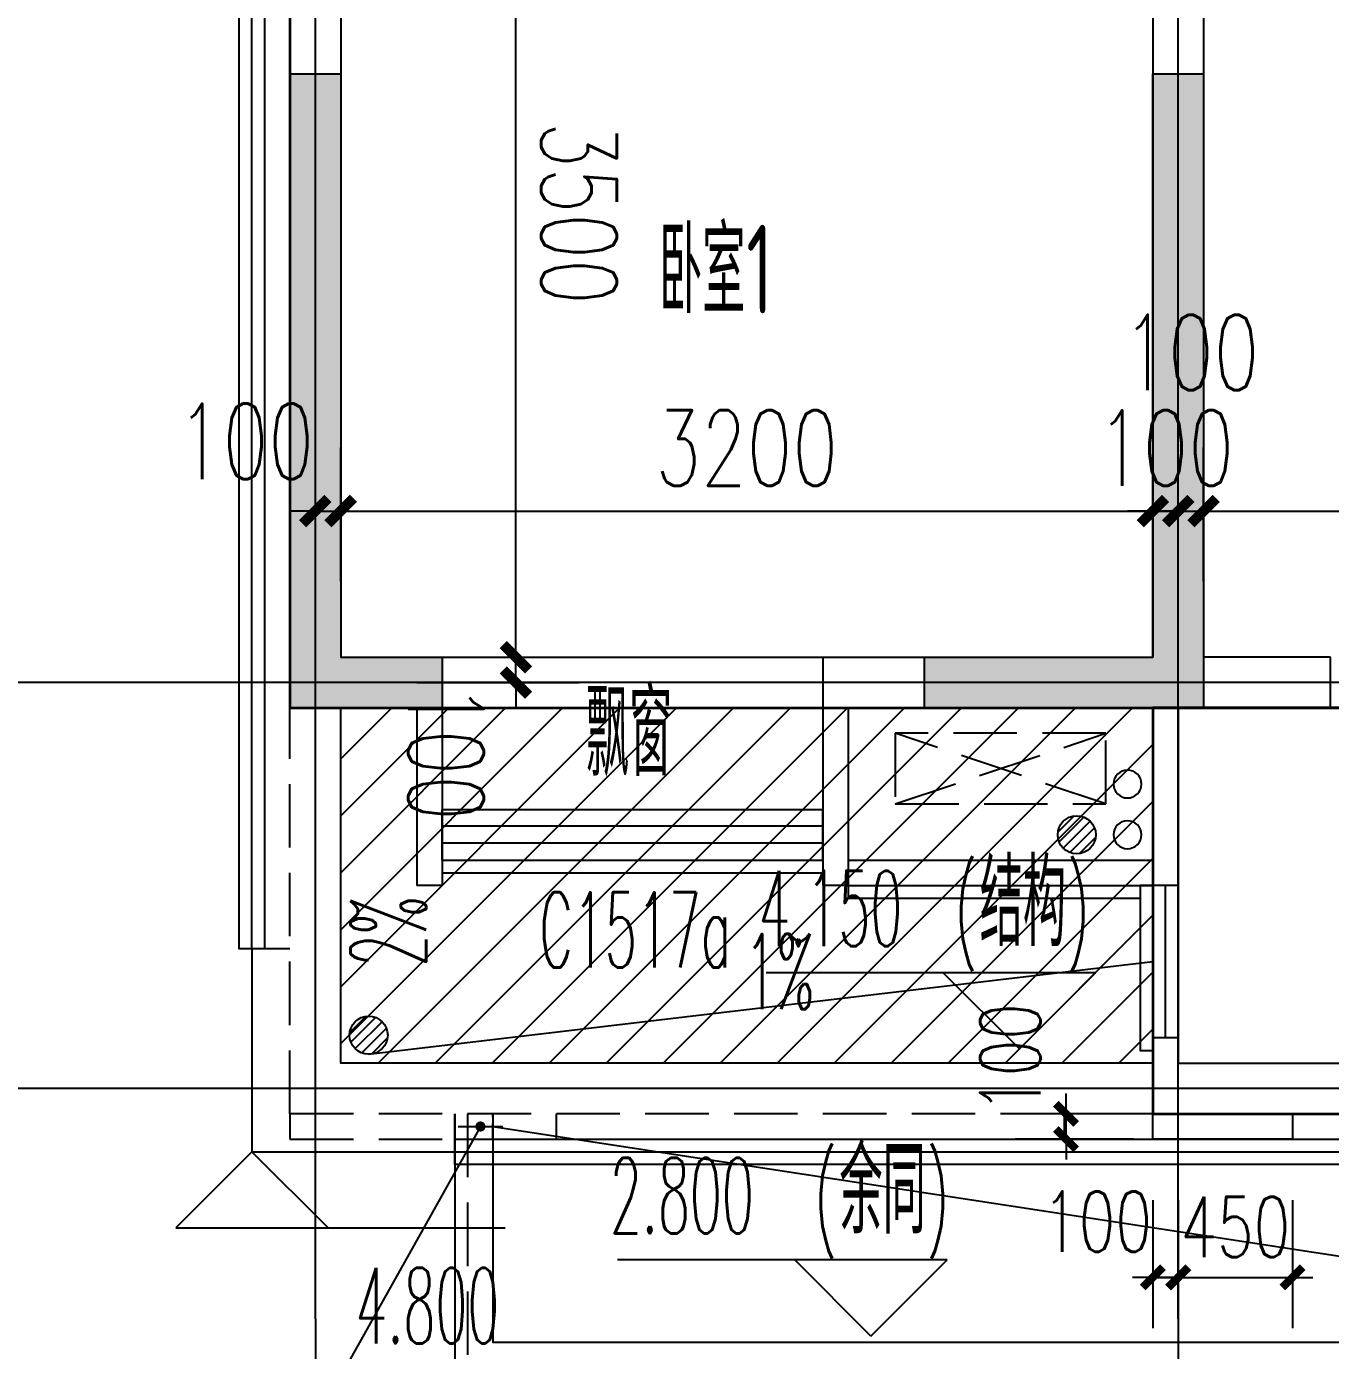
# Model space of a CAD drawing. Extents: x -59851 to 653804, y -249523 to 437614.
# Drawn here: x -45252 to -40114, y 135055 to 140275 of the extents above; entities that cross this region are included whole.
import ezdxf

# ---------------------------------------------------------------- set-up
doc = ezdxf.new("R2010")
doc.units = 0
doc.header["$LTSCALE"] = 1000
doc.header["$MEASUREMENT"] = 0
doc.linetypes.add('DASH', pattern=[0.35, 0.25, -0.1])
for name, color, linetype, lineweight in [('33计一半面积外廓线', 53, 'Continuous', 35), ('33计全面积外廓线', 21, 'Continuous', 35), ('A-第四道尺寸线(线脚尺寸)', 105, 'Continuous', 5)]:
    doc.layers.add(name, color=color, linetype=linetype, lineweight=lineweight)
for name, color, linetype in [('_S-YS(雨水管)', 3, 'Continuous'), ('_S-空调立管', 7, 'Continuous'), ('A-ROOF', 7, 'Continuous'), ('A-外装饰线脚', 7, 'Continuous'), ('A-看线', 105, 'Continuous'), ('A-空调室外机', 5, 'DASH'), ('A-第三道尺寸线', 105, 'Continuous'), ('A-线脚看线', 9, 'Continuous'), ('A-雨棚', 153, 'Continuous'), ('AE-FLOR', 151, 'Continuous'), ('AXIS', 3, 'Continuous'), ('DIM_ELEV', 3, 'Continuous'), ('DIM_LEAD', 3, 'Continuous'), ('DIM_SYMB', 3, 'Continuous'), ('DOTE', 16, 'Continuous'), ('NL', 5, 'Continuous'), ('PUB_HATCH', 8, 'Continuous'), ('PUB_TEXT', 7, 'Continuous'), ('WALL', 2, 'Continuous'), ('WINDOW', 4, 'Continuous'), ('WINDOW_TEXT', 7, 'Continuous'), ('ys', 154, 'Continuous'), ('剪力墙', 6, 'Continuous'), ('栏杆', 142, 'Continuous')]:
    doc.layers.add(name, color=color, linetype=linetype)
doc.layers.add('A-降板区域（给结构）', color=155, linetype='Continuous', plot=False)
doc.styles.add('_TCH_DIM', font='SIMPLEX.shx', dxfattribs={"width": 0.7, "bigfont": 'GBCBIG.shx'})
doc.styles.add('_TCH_DIM_T3', font='SIMPLEX.shx', dxfattribs={"width": 0.705882, "bigfont": 'GBCBIG.shx'})
doc.styles.add('_TCH_WINDOW', font='SIMPLEX.shx', dxfattribs={"width": 0.7, "height": 3.5, "bigfont": 'GBCBIG.shx'})
doc.styles.get("Standard").update_dxf_attribs({"font": 'gbenor.shx', "width": 0.7, "bigfont": 'gbcbig.shx'})
doc.dimstyles.new('_TCH_ARCH&&100', dxfattribs={"dimtxt": 297.5, "dimasz": 100, "dimexe": 250, "dimexo": 300, "dimgap": 100, "dimtad": 1, "dimdec": 0, "dimzin": 0, "dimdsep": 46, "dimtxsty": '_TCH_DIM_T3', "dimblk": 'ARCHTICK', "dimcen": 0.09, "dimclrt": 7, "dimazin": 2, "dimtfac": 1, "dimtdec": 0, "dimtix": 1, "dimtmove": 2, "dimatfit": 3, "dimfxl": 0, "dimtolj": 1, "dimtzin": 0, "dimarcsym": 0})
doc.dimstyles.new('_TCH_ARCH&&80', dxfattribs={"dimtxt": 238, "dimasz": 80, "dimexe": 200, "dimexo": 240, "dimgap": 80, "dimtad": 1, "dimdec": 0, "dimzin": 0, "dimdsep": 46, "dimtxsty": '_TCH_DIM_T3', "dimblk": 'ARCHTICK', "dimcen": 0.09, "dimclrt": 7, "dimazin": 2, "dimtfac": 1, "dimtdec": 0, "dimtix": 1, "dimtmove": 2, "dimatfit": 3, "dimfxl": 0, "dimtolj": 1, "dimtzin": 0, "dimarcsym": 0})

# ---------------------------------------------------------------- blocks, each defined once
blk = doc.blocks.new('zhouxianshouceng0329')
at = {"layer": 'DOTE'}
for p, q in [((-44113.7, 194580), (-44113.7, 218959.5)), ((-40713.7, 194580), (-40713.7, 218959.5)), ((15572.3, 197088.3), (-44988.6, 197088.3)), ((15572.3, 195488.3), (-44988.6, 195488.3))]:
    blk.add_line(p, q, dxfattribs=at)
blk = doc.blocks.new('jgjlq030328')
at = {"layer": 'PUB_HATCH'}
for points in [[(-289935, 8011.9), (-290535, 8011.9), (-290535, 10511.9), (-290335, 10511.9), (-290335, 8211.9), (-289935, 8211.9)], [(-287135, 10511.9), (-286935, 10511.9), (-286935, 8011.9), (-288035, 8011.9), (-288035, 8211.9), (-287135, 8211.9)]]:
    blk.add_hatch(color=256, dxfattribs=at).paths.add_polyline_path(points)
at = {"layer": '剪力墙'}
for points in [[(-289935, 8011.9), (-290535, 8011.9), (-290535, 10511.9), (-290335, 10511.9), (-290335, 8211.9), (-289935, 8211.9)], [(-287135, 10511.9), (-286935, 10511.9), (-286935, 8011.9), (-288035, 8011.9), (-288035, 8211.9), (-287135, 8211.9)]]:
    blk.add_lwpolyline(points, close=True, dxfattribs=at)
blk.add_lwpolyline([(-286935, 8211.9), (-286935, 8211.9)], dxfattribs=at)
blk = doc.blocks.new('ktswaj')
at = {"linetype": 'DASH'}
blk.add_lwpolyline([(15990.1, 179082.6), (15990.1, 178253.3), (16268.4, 178253.3), (16268.4, 179082.6)], close=True, dxfattribs=at)
for points in [[(15990.1, 179082.6), (16268.4, 178253.3)], [(15990.1, 178253.3), (16268.4, 179082.6)]]:
    blk.add_lwpolyline(points, dxfattribs=at)
blk = doc.blocks.new('$TCHSYS$WIN2D')
for p, q in [((-0.5, 0.5), (0.5, 0.5)), ((-0.5, 0.5), (-0.5, -0.5)), ((0.5, 0.5), (0.5, -0.5)), ((0.5, 0.1667), (-0.5, 0.1667)), ((0.5, -0.1667), (-0.5, -0.1667)), ((-0.5, -0.5), (0.5, -0.5))]:
    blk.add_line(p, q)
blk = doc.blocks.new('_ArchTick')
at = {"color": 0, "linetype": 'ByBlock', "const_width": 0.4}
blk.add_lwpolyline([(-0.5, -0.5), (0.5, 0.5)], dxfattribs=at)
blk = doc.blocks.new('*D706')
at = {"layer": 'A-第三道尺寸线', "color": 0, "lineweight": -2, "transparency": 16777216}
for p, q in [((-7770.7, 164234.8), (-7130.7, 164234.8)), ((-7380.7, 160734.8), (-7380.7, 164234.8)), ((-7770.7, 160734.8), (-7130.7, 160734.8))]:
    blk.add_line(p, q, dxfattribs=at)
at = {"layer": 'Defpoints', "color": 0, "transparency": 16777216}
for p in [(-8070.7, 164234.8), (-7380.7, 164234.8), (-8070.7, 160734.8)]:
    blk.add_point(p, dxfattribs=at)
at = {"layer": 'A-第三道尺寸线', "color": 0, "lineweight": -2, "transparency": 16777216, "xscale": 100, "yscale": 100, "zscale": 100}
for p, rotation in [((-7380.7, 164234.8), 90.00040069436868), ((-7380.7, 160734.8), 270.0004006943687)]:
    blk.add_blockref('_ArchTick', p, dxfattribs=dict(at, rotation=rotation))
at = {"layer": 'A-第三道尺寸线', "color": 7, "transparency": 16777216, "insert": (-7132, 162484.8), "char_height": 297.5, "attachment_point": 5, "rotation": 270.0004, "style": '_TCH_DIM_T3'}
blk.add_mtext('\\A1;3500', dxfattribs=at)
blk = doc.blocks.new('*D707')
at = {"layer": 'A-第三道尺寸线', "color": 0, "lineweight": -2, "transparency": 16777216}
for p, q in [((-7380.7, 160734.8), (-7380.7, 160834.8)), ((-7770.7, 160734.8), (-7130.7, 160734.8)), ((-7380.7, 160634.8), (-7380.7, 160734.8)), ((-7770.7, 160634.8), (-7130.7, 160634.8)), ((-7380.7, 160634.8), (-7380.7, 160534.8))]:
    blk.add_line(p, q, dxfattribs=at)
at = {"layer": 'Defpoints', "color": 0, "transparency": 16777216}
for p in [(-8070.7, 160734.8), (-7380.7, 160734.8), (-8070.7, 160634.8)]:
    blk.add_point(p, dxfattribs=at)
at = {"layer": 'A-第三道尺寸线', "color": 0, "lineweight": -2, "transparency": 16777216, "xscale": 100, "yscale": 100, "zscale": 100}
for p, rotation in [((-7380.7, 160734.8), 270.0004006943658), ((-7380.7, 160634.8), 90.00040069436582)]:
    blk.add_blockref('_ArchTick', p, dxfattribs=dict(at, rotation=rotation))
at = {"layer": 'A-第三道尺寸线', "color": 7, "transparency": 16777216, "insert": (-7655.7, 160359.8), "char_height": 297.5, "attachment_point": 5, "rotation": 270.0004, "style": '_TCH_DIM_T3'}
blk.add_mtext('\\A1;100', dxfattribs=at)
blk = doc.blocks.new('*D708')
at = {"layer": 'A-第三道尺寸线', "color": 0, "lineweight": -2, "transparency": 16777216}
for p, q in [((-8170.7, 161034.8), (-8170.7, 161560.9)), ((-8070.7, 161034.8), (-8070.7, 161560.9)), ((-8170.7, 161310.9), (-8270.7, 161310.9)), ((-8170.7, 161310.9), (-8070.7, 161310.9)), ((-8070.7, 161310.9), (-7970.7, 161310.9))]:
    blk.add_line(p, q, dxfattribs=at)
at = {"layer": 'Defpoints', "color": 0, "transparency": 16777216}
for p in [(-8070.7, 161310.9), (-8170.7, 160734.8), (-8070.7, 160734.8)]:
    blk.add_point(p, dxfattribs=at)
at = {"layer": 'A-第三道尺寸线', "color": 0, "lineweight": -2, "transparency": 16777216, "xscale": 100, "yscale": 100, "zscale": 100}
blk.add_blockref('_ArchTick', (-8170.7, 161310.9), dxfattribs=at)
at = {"layer": 'A-第三道尺寸线', "color": 0, "lineweight": -2, "transparency": 16777216, "xscale": 100, "yscale": 100, "zscale": 100, "rotation": 180}
blk.add_blockref('_ArchTick', (-8070.7, 161310.9), dxfattribs=at)
at = {"layer": 'A-第三道尺寸线', "color": 7, "transparency": 16777216, "insert": (-8445.7, 161585.9), "char_height": 297.5, "attachment_point": 5, "style": '_TCH_DIM_T3'}
blk.add_mtext('\\A1;100', dxfattribs=at)
blk = doc.blocks.new('*D709')
at = {"layer": 'A-第三道尺寸线', "color": 0, "lineweight": -2, "transparency": 16777216}
for p, q in [((-8070.7, 161034.8), (-8070.7, 161560.9)), ((-4870.7, 161034.8), (-4870.7, 161560.9)), ((-8070.7, 161310.9), (-4870.7, 161310.9))]:
    blk.add_line(p, q, dxfattribs=at)
at = {"layer": 'Defpoints', "color": 0, "transparency": 16777216}
for p in [(-4870.7, 161310.9), (-8070.7, 160734.8), (-4870.7, 160734.8)]:
    blk.add_point(p, dxfattribs=at)
at = {"layer": 'A-第三道尺寸线', "color": 0, "lineweight": -2, "transparency": 16777216, "xscale": 100, "yscale": 100, "zscale": 100, "rotation": 180}
blk.add_blockref('_ArchTick', (-8070.7, 161310.9), dxfattribs=at)
at = {"layer": 'A-第三道尺寸线', "color": 0, "lineweight": -2, "transparency": 16777216, "xscale": 100, "yscale": 100, "zscale": 100}
blk.add_blockref('_ArchTick', (-4870.7, 161310.9), dxfattribs=at)
at = {"layer": 'A-第三道尺寸线', "color": 7, "transparency": 16777216, "insert": (-6470.7, 161559.6), "char_height": 297.5, "attachment_point": 5, "style": '_TCH_DIM_T3'}
blk.add_mtext('\\A1;3200', dxfattribs=at)
blk = doc.blocks.new('*D710')
at = {"layer": 'A-第三道尺寸线', "color": 0, "lineweight": -2, "transparency": 16777216}
for p, q in [((-4870.7, 161034.8), (-4870.7, 161560.9)), ((-4770.7, 161034.8), (-4770.7, 161560.9)), ((-4870.7, 161310.9), (-4970.7, 161310.9)), ((-4870.7, 161310.9), (-4770.7, 161310.9)), ((-4770.7, 161310.9), (-4670.7, 161310.9))]:
    blk.add_line(p, q, dxfattribs=at)
at = {"layer": 'Defpoints', "color": 0, "transparency": 16777216}
for p in [(-4770.7, 161310.9), (-4870.7, 160734.8), (-4770.7, 160734.8)]:
    blk.add_point(p, dxfattribs=at)
at = {"layer": 'A-第三道尺寸线', "color": 0, "lineweight": -2, "transparency": 16777216, "xscale": 100, "yscale": 100, "zscale": 100}
blk.add_blockref('_ArchTick', (-4870.7, 161310.9), dxfattribs=at)
at = {"layer": 'A-第三道尺寸线', "color": 0, "lineweight": -2, "transparency": 16777216, "xscale": 100, "yscale": 100, "zscale": 100, "rotation": 180}
blk.add_blockref('_ArchTick', (-4770.7, 161310.9), dxfattribs=at)
at = {"layer": 'A-第三道尺寸线', "color": 7, "transparency": 16777216, "insert": (-4820.7, 161559.6), "char_height": 297.5, "attachment_point": 5, "style": '_TCH_DIM_T3'}
blk.add_mtext('\\A1;100', dxfattribs=at)
blk = doc.blocks.new('*D711')
at = {"layer": 'A-第三道尺寸线', "color": 0, "lineweight": -2, "transparency": 16777216}
for p, q in [((-4770.7, 161034.8), (-4770.7, 161560.9)), ((-4670.7, 161034.8), (-4670.7, 161560.9)), ((-4770.7, 161310.9), (-4870.7, 161310.9)), ((-4770.7, 161310.9), (-4670.7, 161310.9)), ((-4670.7, 161310.9), (-4570.7, 161310.9))]:
    blk.add_line(p, q, dxfattribs=at)
at = {"layer": 'Defpoints', "color": 0, "transparency": 16777216}
for p in [(-4670.7, 161310.9), (-4770.7, 160734.8), (-4670.7, 160734.8)]:
    blk.add_point(p, dxfattribs=at)
at = {"layer": 'A-第三道尺寸线', "color": 0, "lineweight": -2, "transparency": 16777216, "xscale": 100, "yscale": 100, "zscale": 100}
blk.add_blockref('_ArchTick', (-4770.7, 161310.9), dxfattribs=at)
at = {"layer": 'A-第三道尺寸线', "color": 0, "lineweight": -2, "transparency": 16777216, "xscale": 100, "yscale": 100, "zscale": 100, "rotation": 180}
blk.add_blockref('_ArchTick', (-4670.7, 161310.9), dxfattribs=at)
at = {"layer": 'A-第三道尺寸线', "color": 7, "transparency": 16777216, "insert": (-4720.7, 161935.9), "char_height": 297.5, "attachment_point": 5, "style": '_TCH_DIM_T3'}
blk.add_mtext('\\A1;100', dxfattribs=at)
blk = doc.blocks.new('*D712')
at = {"layer": 'A-第三道尺寸线', "color": 0, "lineweight": -2, "transparency": 16777216}
for p, q in [((-4670.7, 161034.8), (-4670.7, 161560.9)), ((-1470.7, 161034.8), (-1470.7, 161560.9)), ((-4670.7, 161310.9), (-1470.7, 161310.9))]:
    blk.add_line(p, q, dxfattribs=at)
at = {"layer": 'Defpoints', "color": 0, "transparency": 16777216}
for p in [(-1470.7, 161310.9), (-4670.7, 160734.8), (-1470.7, 160734.8)]:
    blk.add_point(p, dxfattribs=at)
at = {"layer": 'A-第三道尺寸线', "color": 0, "lineweight": -2, "transparency": 16777216, "xscale": 100, "yscale": 100, "zscale": 100, "rotation": 180}
blk.add_blockref('_ArchTick', (-4670.7, 161310.9), dxfattribs=at)
at = {"layer": 'A-第三道尺寸线', "color": 0, "lineweight": -2, "transparency": 16777216, "xscale": 100, "yscale": 100, "zscale": 100}
blk.add_blockref('_ArchTick', (-1470.7, 161310.9), dxfattribs=at)
at = {"layer": 'A-第三道尺寸线', "color": 7, "transparency": 16777216, "insert": (-3070.7, 161559.6), "char_height": 297.5, "attachment_point": 5, "style": '_TCH_DIM_T3'}
blk.add_mtext('\\A1;3200', dxfattribs=at)
blk = doc.blocks.new('2fxianjiao0331')
at = {"layer": 'A-外装饰线脚'}
blk.add_lwpolyline([(-212359.1, 135988.4), (-212359.1, 135888.4), (-212909.1, 135888.4), (-212909.1, 135988.4)], dxfattribs=at)
at = {"layer": 'A-线脚看线'}
for points in [[(-215709.1, 136938.4), (-214209.1, 136938.4)], [(-214109.1, 136888.3), (-214109.1, 136838.3), (-212959.1, 136838.3)], [(-212909.1, 136888.3), (-212959.1, 136888.3), (-212959.1, 136238.3), (-212909.1, 136238.3)]]:
    blk.add_lwpolyline(points, dxfattribs=at)
blk = doc.blocks.new('*D286')
at = {"layer": 'A-第四道尺寸线(线脚尺寸)', "color": 0, "lineweight": -2, "transparency": 16777216}
for p, q in [((-40813.7, 135648.3), (-40813.7, 135143.6)), ((-40713.7, 135648.3), (-40713.7, 135143.6)), ((-40813.7, 135343.6), (-40893.7, 135343.6)), ((-40813.7, 135343.6), (-40713.7, 135343.6)), ((-40713.7, 135343.6), (-40633.7, 135343.6))]:
    blk.add_line(p, q, dxfattribs=at)
at = {"layer": 'Defpoints', "color": 0, "transparency": 16777216}
for p in [(-40813.7, 135888.3), (-40713.7, 135888.3), (-40713.7, 135343.6)]:
    blk.add_point(p, dxfattribs=at)
at = {"layer": 'A-第四道尺寸线(线脚尺寸)', "color": 0, "lineweight": -2, "transparency": 16777216, "xscale": 80, "yscale": 80, "zscale": 80}
blk.add_blockref('_ArchTick', (-40813.7, 135343.6), dxfattribs=at)
at = {"layer": 'A-第四道尺寸线(线脚尺寸)', "color": 0, "lineweight": -2, "transparency": 16777216, "xscale": 80, "yscale": 80, "zscale": 80, "rotation": 180}
blk.add_blockref('_ArchTick', (-40713.7, 135343.6), dxfattribs=at)
at = {"layer": 'A-第四道尺寸线(线脚尺寸)', "color": 7, "transparency": 16777216, "insert": (-41033.7, 135563.6), "char_height": 238, "attachment_point": 5, "style": '_TCH_DIM_T3'}
blk.add_mtext('\\A1;100', dxfattribs=at)
blk = doc.blocks.new('*D287')
at = {"layer": 'A-第四道尺寸线(线脚尺寸)', "color": 0, "lineweight": -2, "transparency": 16777216}
for p, q in [((-40713.7, 135648.3), (-40713.7, 135143.6)), ((-40263.7, 135648.3), (-40263.7, 135143.6)), ((-40713.7, 135343.6), (-40793.7, 135343.6)), ((-40713.7, 135343.6), (-40263.7, 135343.6)), ((-40263.7, 135343.6), (-40183.7, 135343.6))]:
    blk.add_line(p, q, dxfattribs=at)
at = {"layer": 'Defpoints', "color": 0, "transparency": 16777216}
for p in [(-40713.7, 135888.3), (-40263.7, 135888.3), (-40263.7, 135343.6)]:
    blk.add_point(p, dxfattribs=at)
at = {"layer": 'A-第四道尺寸线(线脚尺寸)', "color": 0, "lineweight": -2, "transparency": 16777216, "xscale": 80, "yscale": 80, "zscale": 80}
blk.add_blockref('_ArchTick', (-40713.7, 135343.6), dxfattribs=at)
at = {"layer": 'A-第四道尺寸线(线脚尺寸)', "color": 0, "lineweight": -2, "transparency": 16777216, "xscale": 80, "yscale": 80, "zscale": 80, "rotation": 180}
blk.add_blockref('_ArchTick', (-40263.7, 135343.6), dxfattribs=at)
at = {"layer": 'A-第四道尺寸线(线脚尺寸)', "color": 7, "transparency": 16777216, "insert": (-40488.7, 135542.6), "char_height": 238, "attachment_point": 5, "style": '_TCH_DIM_T3'}
blk.add_mtext('\\A1;450', dxfattribs=at)
blk = doc.blocks.new('*D308')
at = {"layer": 'A-第四道尺寸线(线脚尺寸)', "color": 0, "lineweight": -2, "transparency": 16777216}
for p, q in [((-41155.6, 135988.3), (-41155.6, 136068.3)), ((-40890.2, 135988.3), (-41355.6, 135988.3)), ((-41155.6, 135888.3), (-41155.6, 135988.3)), ((-40890.2, 135888.3), (-41355.6, 135888.3)), ((-41155.6, 135888.3), (-41155.6, 135808.3))]:
    blk.add_line(p, q, dxfattribs=at)
at = {"layer": 'Defpoints', "color": 0, "transparency": 16777216}
for p in [(-41155.6, 135988.3), (-40650.2, 135988.3), (-40650.2, 135888.3)]:
    blk.add_point(p, dxfattribs=at)
at = {"layer": 'A-第四道尺寸线(线脚尺寸)', "color": 0, "lineweight": -2, "transparency": 16777216, "xscale": 80, "yscale": 80, "zscale": 80}
for p, rotation in [((-41155.6, 135988.3), 270), ((-41155.6, 135888.3), 90)]:
    blk.add_blockref('_ArchTick', p, dxfattribs=dict(at, rotation=rotation))
at = {"layer": 'A-第四道尺寸线(线脚尺寸)', "color": 7, "transparency": 16777216, "insert": (-41375.6, 136208.3), "char_height": 238, "attachment_point": 5, "rotation": 90, "style": '_TCH_DIM_T3'}
blk.add_mtext('\\A1;100', dxfattribs=at)
blk = doc.blocks.new('_LV13')
at = {"color": 0}
for p, q in [((-0.071, 0.495), (-0.495, 0.071)), ((0.183, 0.465), (-0.465, -0.183)), ((0.354, 0.354), (-0.354, -0.354)), ((0.465, 0.183), (-0.183, -0.465)), ((0.495, -0.071), (0.071, -0.495))]:
    blk.add_line(p, q, dxfattribs=at)
blk.add_circle((0, 0), 0.5)
blk = doc.blocks.new('100guoshuidong')
at = {"layer": 'DOTE'}
blk.add_lwpolyline([(-43151.5, 167757.9), (-42974.8, 167757.9)], dxfattribs=at)
at = {"layer": 'ys', "linetype": 'DASH', "ltscale": 0.25}
blk.add_lwpolyline([(-43113.7, 167807.9), (-43113.7, 167707.9), (-43013.7, 167707.9), (-43013.7, 167807.9)], close=True, dxfattribs=at)
blk = doc.blocks.new('fjdsajkjjg0505')
at = {"layer": '_S-YS(雨水管)'}
blk.add_lwpolyline([(-188567.9, 92068.5, 1), (-188677.9, 92068.5, 1)], format="xyb", close=True, dxfattribs=at)
at = {"layer": '_S-空调立管'}
blk.add_lwpolyline([(-188567.9, 91868.5, 1), (-188677.9, 91868.5, 1)], format="xyb", close=True, dxfattribs=at)
at = {"layer": 'NL', "ltscale": 0.5, "extrusion": (0, 0, -1), "xscale": -150, "yscale": 150, "zscale": -150}
blk.add_blockref('_LV13', (188822.9, 91868.5), dxfattribs=at)
blk = doc.blocks.new('*D3000')
at = {"layer": 'AXIS', "color": 0, "lineweight": -2, "transparency": 16777216}
for p, q in [((-44113.7, 134880), (-44113.7, 132430)), ((-40713.7, 134880), (-40713.7, 132430)), ((-44113.7, 132680), (-40713.7, 132680))]:
    blk.add_line(p, q, dxfattribs=at)
at = {"layer": 'Defpoints', "color": 0, "transparency": 16777216}
for p in [(-44113.7, 135180), (-40713.7, 135180), (-40713.7, 132680)]:
    blk.add_point(p, dxfattribs=at)
at = {"layer": 'AXIS', "color": 0, "lineweight": -2, "transparency": 16777216, "xscale": 100, "yscale": 100, "zscale": 100, "rotation": 180}
blk.add_blockref('_ArchTick', (-44113.7, 132680), dxfattribs=at)
at = {"layer": 'AXIS', "color": 0, "lineweight": -2, "transparency": 16777216, "xscale": 100, "yscale": 100, "zscale": 100}
blk.add_blockref('_ArchTick', (-40713.7, 132680), dxfattribs=at)
at = {"layer": 'AXIS', "color": 7, "transparency": 16777216, "insert": (-42413.7, 132928.8), "char_height": 297.5, "attachment_point": 5, "style": '_TCH_DIM_T3'}
blk.add_mtext('\\A1;3400', dxfattribs=at)
blk = doc.blocks.new('*D3001')
at = {"layer": 'AXIS', "color": 0, "lineweight": -2, "transparency": 16777216}
for p, q in [((-40713.7, 134880), (-40713.7, 132430)), ((-37313.7, 134880), (-37313.7, 132430)), ((-40713.7, 132680), (-37313.7, 132680))]:
    blk.add_line(p, q, dxfattribs=at)
at = {"layer": 'Defpoints', "color": 0, "transparency": 16777216}
for p in [(-40713.7, 135180), (-37313.7, 135180), (-37313.7, 132680)]:
    blk.add_point(p, dxfattribs=at)
at = {"layer": 'AXIS', "color": 0, "lineweight": -2, "transparency": 16777216, "xscale": 100, "yscale": 100, "zscale": 100, "rotation": 180}
blk.add_blockref('_ArchTick', (-40713.7, 132680), dxfattribs=at)
at = {"layer": 'AXIS', "color": 0, "lineweight": -2, "transparency": 16777216, "xscale": 100, "yscale": 100, "zscale": 100}
blk.add_blockref('_ArchTick', (-37313.7, 132680), dxfattribs=at)
at = {"layer": 'AXIS', "color": 7, "transparency": 16777216, "insert": (-39013.7, 132928.8), "char_height": 297.5, "attachment_point": 5, "style": '_TCH_DIM_T3'}
blk.add_mtext('\\A1;3400', dxfattribs=at)
blk = doc.blocks.new('rqwerqwrqq')
at = {"layer": 'A-ROOF'}
for p, q in [((-179744.2, 242760.5), (-179744.2, 248760.5)), ((-178944.2, 241960.5), (-173094.2, 241960.5))]:
    blk.add_line(p, q, dxfattribs=at)
for points in [[(-179694.2, 248760.5), (-179694.2, 242760.5), (-179794.2, 242760.5), (-179794.2, 248760.5)], [(-178944.2, 242010.5), (-173094.2, 242010.5), (-173094.2, 241910.5), (-178944.2, 241910.5)]]:
    blk.add_lwpolyline(points, close=True, dxfattribs=at)
at = {"layer": 'A-ROOF', "linetype": 'DASH'}
blk.add_lwpolyline([(-176194.2, 242110.5), (-179594.2, 242110.5), (-179594.2, 243710.5)], dxfattribs=at)
at = {"layer": 'A-ROOF'}
blk.add_lwpolyline([(-176194.2, 242310.5), (-179394.2, 242310.5), (-179394.2, 243710.5)], dxfattribs=at)
at = {"layer": 'A-外装饰线脚'}
blk.add_lwpolyline([(-179594.2, 242760.5), (-179744.2, 242760.5), (-179744.2, 241960.5), (-178944.2, 241960.5), (-178944.2, 242110.5)], dxfattribs=at)
at = {"layer": 'DIM_ELEV'}
for p, q in [((-176420.2, 242666.4), (-177718.4, 242666.4)), ((-176720.2, 242366.4), (-177020.2, 242666.4)), ((-176720.2, 242366.4), (-176420.2, 242666.4)), ((-179744.2, 241960.5), (-180044.2, 241660.5)), ((-179744.2, 241960.5), (-179444.2, 241660.5)), ((-180044.2, 241660.5), (-178746, 241660.5))]:
    blk.add_line(p, q, dxfattribs=at)
at = {"layer": 'PUB_TEXT', "style": '_TCH_DIM'}
for s, height, width, p in [('(', 297.5, 0.494118, (-176974.4, 242771.4)), ('结构', 337.59, 0.7, (-176876.4, 242771.4)), (')', 297.5, 0.494118, (-176532.4, 242771.4)), ('4.150', 297.5, 0.494118, (-177748.4, 242771.4)), ('4.800', 297.5, 0.494118, (-179336, 241205.5))]:
    blk.add_text(s, height=height, dxfattribs=dict(at, width=width)).set_placement(p)
blk = doc.blocks.new('a2huxing0322')
at = {"layer": 'A-看线'}
blk.add_lwpolyline([(-7670.7, 160734.8), (-6170.7, 160734.8)], dxfattribs=at)
at = {"layer": 'AE-FLOR'}
for points in [[(-4870.7, 159834.8), (-4870.7, 159234.8)], [(-4770.7, 159834.8), (-4770.7, 159234.8)]]:
    blk.add_lwpolyline(points, dxfattribs=at)
at = {"layer": 'WALL'}
for p, q in [((-8270.7, 164334.8), (-8270.7, 160534.8)), ((-4670.7, 164334.8), (-4670.7, 160734.8)), ((-8070.7, 164234.8), (-8070.7, 160734.8)), ((-4870.7, 164234.8), (-4870.7, 160734.8)), ((-8070.7, 160734.8), (-7670.7, 160734.8)), ((-7670.7, 160734.8), (-7670.7, 160134.8)), ((-6170.7, 160734.8), (-6170.7, 160134.8)), ((-6170.7, 160734.8), (-4870.7, 160734.8)), ((-4170.7, 160734.8), (-4670.7, 160734.8)), ((-4170.7, 160534.8), (-4170.7, 160734.8)), ((-8270.7, 160534.8), (-7770.7, 160534.8)), ((-7770.7, 160534.8), (-7770.7, 160034.8)), ((-6070.7, 160534.8), (-6070.7, 160034.8)), ((-6070.7, 160534.8), (-4870.7, 160534.8)), ((-4870.7, 160534.8), (-4870.7, 159834.8)), ((-4770.7, 160534.8), (-4170.7, 160534.8)), ((-4770.7, 160534.8), (-4770.7, 159834.8)), ((-7670.7, 159934.8), (-7670.7, 160134.8)), ((-6170.7, 159934.8), (-6170.7, 160134.8)), ((-7770.7, 160034.8), (-7770.7, 159834.8)), ((-6070.7, 160034.8), (-6070.7, 159834.8)), ((-7670.7, 159934.8), (-7670.7, 159834.8)), ((-6170.7, 159934.8), (-6170.7, 159834.8)), ((-7670.7, 159834.8), (-7770.7, 159834.8)), ((-6070.7, 159834.8), (-6170.7, 159834.8)), ((-4770.7, 159834.8), (-4870.7, 159834.8)), ((-4870.7, 159234.8), (-4870.7, 158934.8)), ((-4770.7, 159234.8), (-4870.7, 159234.8)), ((-4770.7, 159234.8), (-4770.7, 159134.8)), ((-4770.7, 159134.8), (-4070.7, 159134.8)), ((-4870.7, 158934.8), (-4070.7, 158934.8))]:
    blk.add_line(p, q, dxfattribs=at)
at = {"layer": '栏杆'}
for points in [[(-6070.7, 159934.8), (-4870.7, 159934.8)], [(-6070.7, 159834.8), (-4870.7, 159834.8)], [(-4820.7, 159234.8), (-4820.7, 159834.8)]]:
    blk.add_lwpolyline(points, dxfattribs=at)
at = {"layer": 'A-空调室外机', "rotation": 90}
blk.add_blockref('ktswaj', (173197.2, 144166.4), dxfattribs=at)
at = {"layer": 'WINDOW'}
ref = blk.add_blockref('$TCHSYS$WIN2D', (-6920.7, 160034.8), dxfattribs=dict(at, xscale=1500, yscale=200, zscale=1500))
ref.add_attrib('A', 'C1517a', (-7288.2, 159511), dxfattribs={"layer": 'WINDOW_TEXT', "height": 297.5, "style": '_TCH_WINDOW', "width": 0.494118})
at = {"layer": 'PUB_TEXT', "width": 0.7}
for s, height, p in [('卧室', 337.59, (-6816.4, 162089.4)), ('1', 350, (-6472.3, 162089.4)), ('飘窗', 337.59, (-7104.4, 160267.3))]:
    blk.add_text(s, height=height, dxfattribs=at).set_placement(p)
at = {"layer": 'A-第三道尺寸线'}
for p1, p2, distance, picture, middle in [((-8070.7, 160734.8), (-8070.7, 164234.8), -690, '*D706', (-7132, 162484.8)), ((-8070.7, 160734.8), (-4870.7, 160734.8), 576.1, '*D709', (-6470.7, 161559.6)), ((-4870.7, 160734.8), (-4770.7, 160734.8), 576.1, '*D710', (-4820.7, 161559.6)), ((-4670.7, 160734.8), (-1470.7, 160734.8), 576.1, '*D712', (-3070.7, 161559.6))]:
    dim = blk.add_aligned_dim(p1=p1, p2=p2, distance=distance, dimstyle='_TCH_ARCH&&100', dxfattribs=at)
    dim.commit()
    dim.dimension.update_dxf_attribs({"geometry": picture, "text_midpoint": middle})
for base, p1, p2, angle, picture, middle in [((-4670.7, 161310.9), (-4770.7, 160734.8), (-4670.7, 160734.8), 0, '*D711', (-4720.7, 161935.9)), ((-8070.7, 161310.9), (-8170.7, 160734.8), (-8070.7, 160734.8), 0, '*D708', (-8445.7, 161585.9)), ((-7380.7, 160734.8), (-8070.7, 160634.8), (-8070.7, 160734.8), 90.0004, '*D707', (-7655.7, 160359.8))]:
    dim = blk.add_linear_dim(base=base, p1=p1, p2=p2, angle=angle, dimstyle='_TCH_ARCH&&100', dxfattribs=at)
    dim.commit()
    dim.dimension.update_dxf_attribs({"geometry": picture, "text_midpoint": middle, "dimtype": 129})
blk = doc.blocks.new('2cengxianjiao0427')
at = {"layer": 'A-第四道尺寸线(线脚尺寸)'}
for base, p1, p2, angle, picture, middle in [((-41155.6, 135988.3), (-40650.2, 135888.3), (-40650.2, 135988.3), 90, '*D308', (-41375.6, 136208.3)), ((-40713.7, 135343.6), (-40813.7, 135888.3), (-40713.7, 135888.3), 360, '*D286', (-41033.7, 135563.6))]:
    dim = blk.add_linear_dim(base=base, p1=p1, p2=p2, angle=angle, dimstyle='_TCH_ARCH&&80', dxfattribs=at)
    dim.commit()
    dim.dimension.update_dxf_attribs({"geometry": picture, "text_midpoint": middle, "dimtype": 129})
dim = blk.add_aligned_dim(p1=(-40713.7, 135888.3), p2=(-40263.7, 135888.3), distance=-544.8, dimstyle='_TCH_ARCH&&80', dxfattribs=at)
dim.commit()
dim.dimension.update_dxf_attribs({"geometry": '*D287', "text_midpoint": (-40488.7, 135542.6)})

msp = doc.modelspace()

# ---------------------------------------------------------------- linework, layer by layer
at = {"layer": '33计一半面积外廓线'}
msp.add_lwpolyline([(-40813.7, 137588.3), (-40813.7, 135988.3), (-33813.7, 135988.3), (-33813.7, 137588.3)], close=True, dxfattribs=at)
at = {"layer": '33计全面积外廓线'}
msp.add_lwpolyline([(-44213.7, 146488.3), (-44213.7, 137588.3), (186.3, 137588.3)], dxfattribs=at)
at = {"layer": 'AXIS'}
for p, q in [((-44988.6, 137688.3), (-48988.6, 137688.3)), ((-44988.6, 136088.3), (-48988.6, 136088.3)), ((-44113.7, 135180), (-44113.7, 131180)), ((-40713.7, 135180), (-40713.7, 131180))]:
    msp.add_line(p, q, dxfattribs=at)
at = {"layer": 'DIM_ELEV'}
for p, q in [((-41624.8, 135412.2), (-42923, 135412.2)), ((-41924.8, 135112.2), (-42224.8, 135412.2)), ((-41924.8, 135112.2), (-41624.8, 135412.2))]:
    msp.add_line(p, q, dxfattribs=at)
at = {"layer": 'DIM_SYMB'}
msp.add_lwpolyline([(-41522.1, 135114.7, 0, 0, 0), (-41522.1, 135325.4, 80, 0, 0), (-41522.1, 135625.4, 0, 0, 0)], format="xyseb", dxfattribs=at)

# ---------------------------------------------------------------- block references
msp.add_blockref('zhouxianshouceng0329', (0, -59400))
at = {"layer": '剪力墙'}
msp.add_blockref('jgjlq030328', (246321.3, 129576.4), dxfattribs=at)

# ---------------------------------------------------------------- texts
at = {"layer": 'PUB_TEXT', "style": '_TCH_DIM'}
for s, height, width, p in [('(', 297.5, 0.494118, (-42146.8, 135517.2)), ('余同', 337.59, 0.7, (-42048.8, 135517.2)), (')', 297.5, 0.494118, (-41704.7, 135517.2)), ('2.800', 297.5, 0.494118, (-42953, 135517.2))]:
    msp.add_text(s, height=height, dxfattribs=dict(at, width=width)).set_placement(p)

# ---------------------------------------------------------------- dimensions: what is measured, and where the dimension line sits
at = {"layer": 'AXIS'}
for p1, p2, picture, middle in [((-44113.7, 135180), (-40713.7, 135180), '*D3000', (-42413.7, 132928.8)), ((-40713.7, 135180), (-37313.7, 135180), '*D3001', (-39013.7, 132928.8))]:
    dim = msp.add_aligned_dim(p1=p1, p2=p2, distance=-2500, dimstyle='_TCH_ARCH&&100', dxfattribs=at)
    dim.commit()
    dim.dimension.update_dxf_attribs({"geometry": picture, "text_midpoint": middle})

# ---------------------------------------------------------------- next in the draw order: block references
msp.add_blockref('a2huxing0322', (-35943, -22946.5))

# ---------------------------------------------------------------- next in the draw order: hatches: boundary and pattern name
at = {"layer": 'A-降板区域（给结构）', "linetype": 'DASH'}
h = msp.add_hatch(dxfattribs=at)
h.set_pattern_fill('ANSI31', color=215, scale=100)
h.set_pattern_definition([(45, (0.02, 3e-11), (-112.2532, 112.2532), [])])
h.paths.add_polyline_path([(-44013.7, 137588.3), (-40813.7, 137588.3), (-40813.7, 136188.3), (-44013.7, 136188.3)])

# ---------------------------------------------------------------- next in the draw order: linework, layer by layer
at = {"layer": 'A-ROOF', "linetype": 'DASH'}
for points in [[(-44213.7, 135988.3), (-44213.7, 135888.3), (-43163.7, 135888.3), (-43163.7, 135988.3)], [(-41163.7, 135988.3), (-41163.7, 135888.3), (-40813.7, 135888.3)]]:
    msp.add_lwpolyline(points, dxfattribs=at)
at = {"layer": 'A-降板区域（给结构）', "color": 215}
msp.add_lwpolyline([(-44013.7, 137588.3), (-40813.7, 137588.3), (-40813.7, 136188.3), (-44013.7, 136188.3)], close=True, dxfattribs=at)
at = {"layer": 'A-雨棚'}
for points in [[(-43563.7, 135988.3), (-43563.7, 134938.3), (-37713.7, 134938.3), (-37713.7, 135988.3)], [(-43413.7, 135988.3), (-43413.7, 135088.3), (-37863.7, 135088.3), (-37863.7, 135988.3)]]:
    msp.add_lwpolyline(points, dxfattribs=at)
at = {"layer": 'A-雨棚', "linetype": 'DASH'}
msp.add_lwpolyline([(-43513.7, 135988.3), (-43513.7, 134988.3), (-37763.7, 134988.3), (-37763.7, 135988.3)], dxfattribs=at)
at = {"layer": 'DIM_LEAD'}
msp.add_line((-43463.1, 135938.3), (-44214.5, 134598.4), dxfattribs=at)
at = {"layer": 'DIM_LEAD', "const_width": 20}
msp.add_lwpolyline([(-43458.2, 135947.1, 1), (-43468, 135929.6, 1)], format="xyb", close=True, dxfattribs=at)
at = {"layer": 'DIM_SYMB'}
for points in [[(-43572.4, 136882.3, 0, 0, 0), (-43572.4, 136604, 80, 0, 0), (-43572.4, 136304, 0, 0, 0)], [(-42123.7, 136295.3, 0, 0, 0), (-42401.9, 136295.3, 80, 0, 0), (-42701.9, 136295.3, 0, 0, 0)]]:
    msp.add_lwpolyline(points, format="xyseb", dxfattribs=at)
at = {"layer": 'ys'}
for points in [[(-43903.7, 136223.3), (-40813.7, 136588.3)], [(-43413.7, 135938.3), (-37863.7, 135088.3)]]:
    msp.add_lwpolyline(points, dxfattribs=at)

# ---------------------------------------------------------------- next in the draw order: block references
for name, p in [('2cengxianjiao0427', (0, 0)), ('rqwerqwrqq', (135380.5, -106122.2)), ('2fxianjiao0331', (172095.4, 0)), ('fjdsajkjjg0505', (147709.2, 45219.8, 0)), ('100guoshuidong', (-400, -31819.6))]:
    msp.add_blockref(name, p)
at = {"layer": 'NL', "ltscale": 0.5, "extrusion": (0, 0, -1), "xscale": -150, "yscale": 150, "zscale": -150}
msp.add_blockref('_LV13', (43903.7, 136298.3), dxfattribs=at)

# ---------------------------------------------------------------- next in the draw order: texts
at = {"layer": 'PUB_TEXT', "style": '_TCH_DIM', "width": 0.494118}
msp.add_text('2%', height=297.5, rotation=90, dxfattribs=at).set_placement((-43677.4, 136569))
msp.add_text('1%', height=297.5, dxfattribs=at).set_placement((-42423, 136400.3))

doc.saveas('drawing.dxf')
